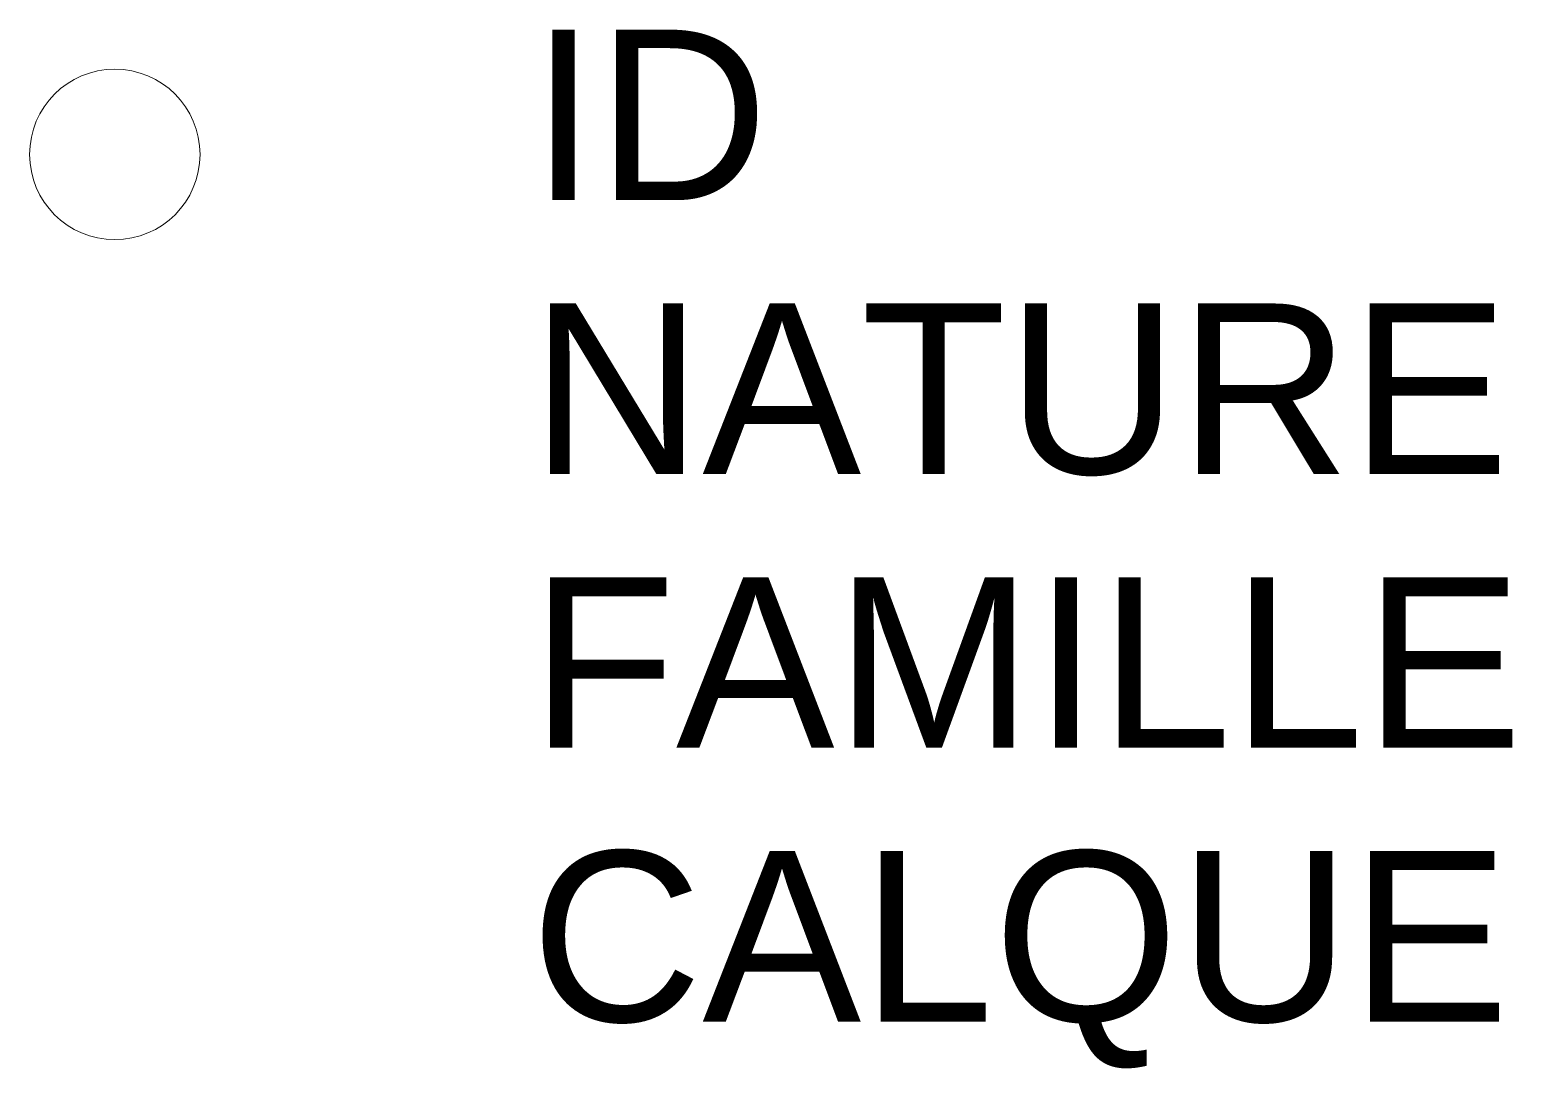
# Model space of a CAD drawing. Header units: metres. Extents: x 3121.95 to 3123.69, y 1733.1 to 1734.32.
import ezdxf

# ---------------------------------------------------------------- set-up
doc = ezdxf.new("R2010")
doc.units = ezdxf.units.M
doc.linetypes.add('Socle_Continu', pattern=[2.5, 2.5, 0])
doc.layers.add('JARDI_SCS', color=82, linetype='Socle_Continu', lineweight=13)
doc.styles.get("Standard").update_dxf_attribs({"font": 'arial.ttf'})

msp = doc.modelspace()

# ---------------------------------------------------------------- linework, layer by layer
at = {"layer": 'JARDI_SCS', "linetype": 'Socle_Continu'}
msp.add_circle((3122.0492, 1734.1719), 0.1, dxfattribs=at)

# ---------------------------------------------------------------- texts
at = {"layer": 'JARDI_SCS', "linetype": 'Socle_Continu', "flags": 9}
for tag, p, s in [('ID', (3122.5371, 1734.1183), 'TP_1201'), ('NATURE', (3122.5371, 1733.797), 'Souche'), ('FAMILLE', (3122.5371, 1733.4757), 'Jardin'), ('CALQUE', (3122.5371, 1733.1544), 'JARDI_SCS')]:
    msp.add_attdef(tag, p, s, height=0.2, dxfattribs=at)

doc.saveas('drawing.dxf')
